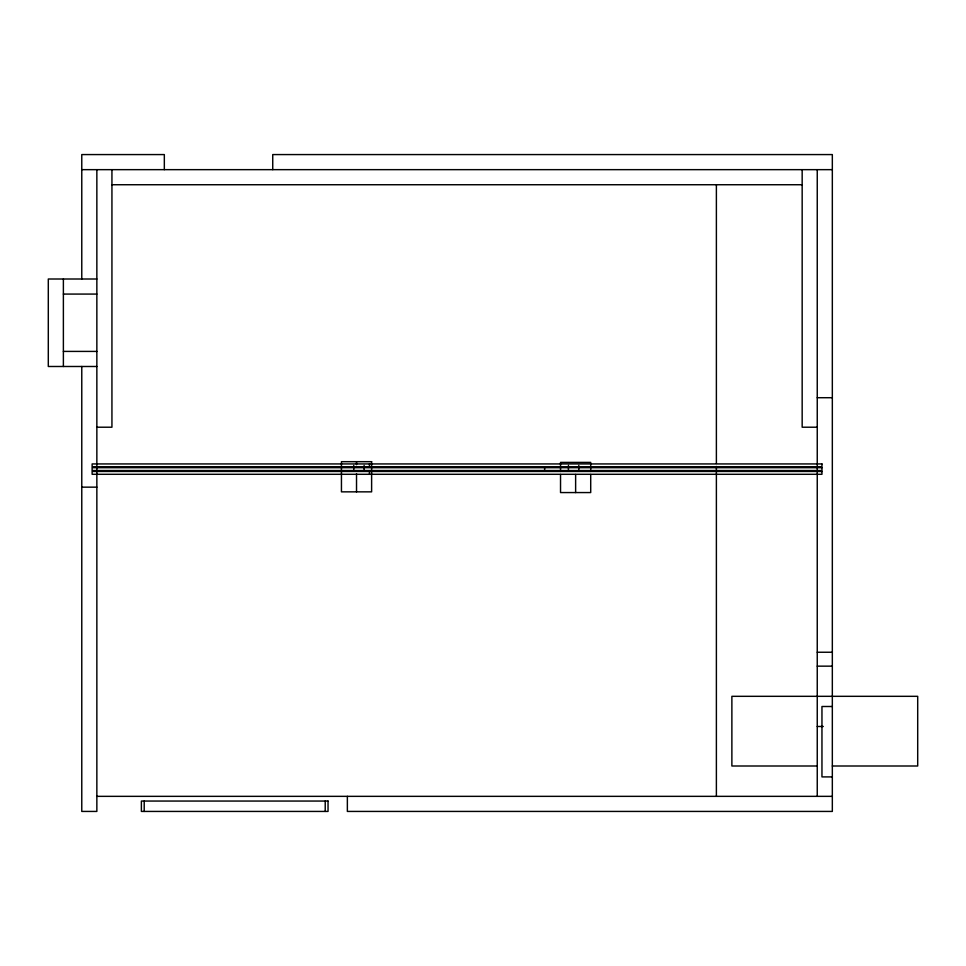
<?xml version="1.0" encoding="UTF-8"?>
<svg xmlns="http://www.w3.org/2000/svg" width="966" height="966" viewBox="0 0 966 966"><rect width="100%" height="100%" fill="white"/><g stroke="black" fill="none" stroke-linecap="round" stroke-linejoin="round"><path stroke-width="1.45" d="M353.749 471.336L353.749 465.419M364.11 471.336L364.122 465.419M568.431 471.336L568.431 465.419M578.803 471.336L578.803 465.419M81.772 169.654L832.33 169.654M111.923 184.735L802.191 184.735M96.854 279.005L48.3 279.005L48.3 366.488L96.854 366.488M63.382 294.075L96.854 294.075M63.382 351.407L96.854 351.407M817.248 397.714L832.33 397.714M96.854 427.214L111.935 427.214L111.935 169.654M817.248 427.214L802.166 427.214L802.166 169.654M81.772 487.154L96.854 487.154M817.248 652.243L832.33 652.243M817.248 666.154L832.33 666.154M832.33 706.496L821.957 706.496L821.957 776.905L832.33 776.905M817.248 726.48L823.274 726.48M817.248 766.002L731.878 766.002L731.878 696.317L917.7 696.317L917.7 766.002L832.33 766.002M96.854 796.346L832.33 796.346M817.248 169.654L817.248 796.346M716.386 184.735L716.386 463.426M716.386 466.433L716.386 796.346M590.709 471.456L590.709 462.4L560.534 462.4L560.534 471.456M590.709 474.463L590.709 492.563L560.534 492.563L560.534 474.463M575.627 474.463L575.627 492.563M544.631 467.701L544.631 470.527M369.459 463.934L369.459 466.759M369.459 471.468L369.459 474.294M356.526 461.688L356.526 464.694M356.526 473.751L356.526 491.851M347.362 796.346L347.362 811.428L832.33 811.428L832.33 154.572L272.738 154.572L272.738 169.654M325.216 801.055L325.216 811.428M164.329 169.654L164.329 154.572L81.772 154.572L81.772 279.005M144.212 801.055L144.212 811.428M96.854 169.654L96.854 811.428L81.772 811.428L81.772 366.488M63.382 279.005L63.382 366.488M371.62 461.688L341.445 461.688L341.445 491.851L371.62 491.851L371.62 461.688M821.957 463.934L92.132 463.934L92.132 466.759L821.957 466.759L821.957 463.934M821.957 467.701L92.132 467.701L92.132 470.527L821.957 470.527L821.957 467.701M821.957 471.468L92.132 471.468L92.132 474.294L821.957 474.294L821.957 471.468M328.042 801.055L141.386 801.055L141.386 811.428L328.042 811.428L328.042 801.055"/></g></svg>
